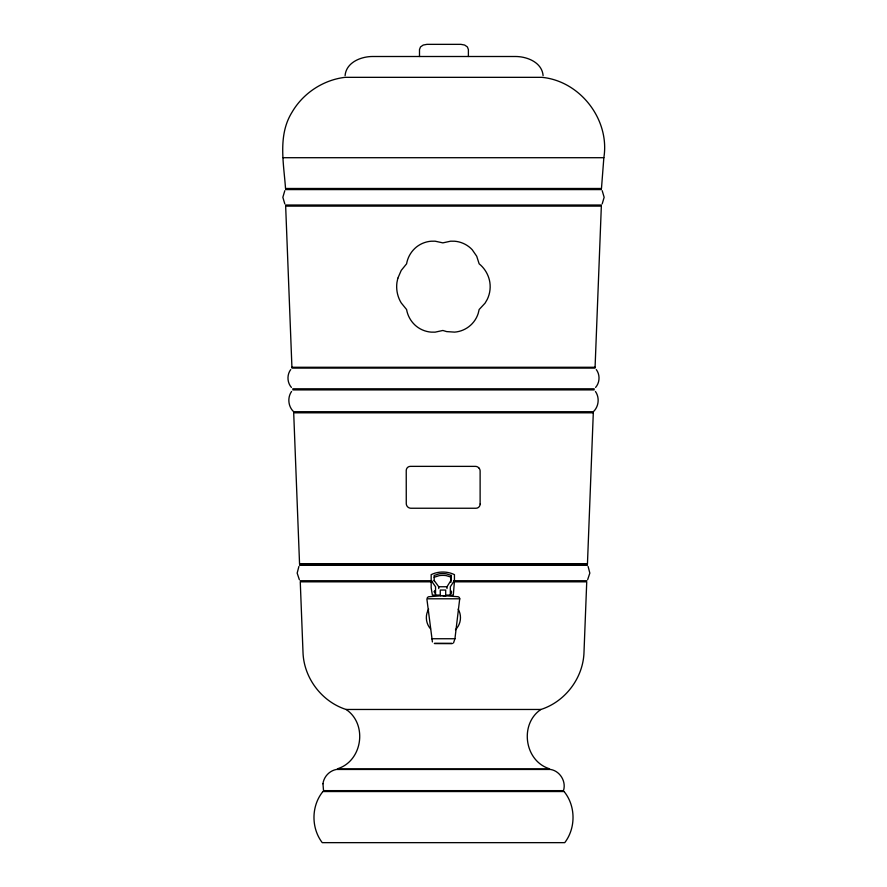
<?xml version="1.0" encoding="UTF-8"?>
<svg xmlns="http://www.w3.org/2000/svg" width="887" height="887" viewBox="0 0 887 887"><rect width="100%" height="100%" fill="white"/><g stroke="black" fill="none" stroke-linecap="round" stroke-linejoin="round"><path stroke-width="1.33" d="M595.088 366.996L601.342 206.117L285.658 206.117L291.912 366.996M603.847 157.709C610.034 119.723 580.298 81.094 542.001 77.335L344.999 77.335C323.112 79.974 302.988 93.257 291.956 112.35C277.664 135.356 283.773 163.263 285.525 188.487L601.475 188.487L603.847 157.709L283.153 157.709M434.164 581.029L434.164 575.441L439.342 573.8A9.546 3.404 0 0 1 446.194 573.8L451.372 575.441L450.918 580.486L446.993 586.75L446.993 588.558M450.918 582.293L451.372 575.441M453.501 643.008L454.942 638.74L459.71 598.792M345.087 75.606C346.185 62.478 360.787 56.58 372.374 56.502L515.713 56.502C527.31 56.58 541.99 62.445 543.099 75.606M298.886 566.46L297.167 573.113L299.329 579.632M284.794 190.705L282.853 197.302L284.794 203.888M602.206 203.888L604.147 197.302L602.206 190.705M291.557 391.489C287.244 397.587 288.175 406.623 293.652 411.712L593.348 411.712C598.825 406.623 599.756 397.587 595.443 391.489M587.671 579.632L589.833 573.113L588.114 566.46M290.714 369.58C286.811 374.78 287.111 382.552 291.413 387.431M322.558 791.98C311.193 806.35 311.149 828.114 322.247 842.65L564.753 842.65C575.851 828.114 575.807 806.35 564.442 791.98M595.587 387.431C599.889 382.552 600.189 374.78 596.286 369.58M427.279 597.572L428.643 596.74L443.4 595.643L458.158 596.74L459.521 597.572M453.867 581.828L586.739 581.828L584.001 652.222C583.258 677.823 565.318 701.672 540.915 709.467C519.505 723.792 524.239 760.115 548.598 768.475M434.164 577.249L439.342 575.608A9.546 3.404 0 0 1 446.194 575.608L451.372 577.249M338.402 768.475C362.761 760.115 367.495 723.792 346.085 709.467C321.682 701.672 303.742 677.823 302.999 652.222L300.261 581.828L431.758 581.828M443.356 595.864L445.507 595.787L442.336 595.62M285.614 189.585L601.386 189.585M285.614 205.019L601.386 205.019M291.923 367.273L595.077 367.273M291.956 368.105L595.044 368.105M292.754 388.805L594.246 388.805M292.799 389.903L594.201 389.903M299.673 564.309L587.327 564.309M299.584 564.476L587.416 564.476M299.662 565.307L587.338 565.307M300.183 580.73L431.758 580.73M453.878 580.73L586.817 580.73M434.164 580.486L438.743 586.75L446.993 586.75M440.34 595.62L441.227 595.62M445.507 595.62L446.394 595.62M459.943 598.792L426.858 598.792L432.401 641.944M431.625 638.74L454.942 638.74M346.085 709.467L540.915 709.467M337.415 768.962L549.585 768.962M322.879 791.537L564.121 791.537M443.955 595.62L445.44 595.765M443.4 595.643L445.23 595.798M480.122 504.004L480.122 471.163A4.757 4.601 -81.2 0 0 479.135 468.236M468.391 56.502L468.391 49.561L467.394 46.956L464.666 45.049L460.93 44.35L426.935 44.35L423.21 45.049L420.493 46.956L419.496 49.561L419.496 56.502M454.443 581.029L453.324 595.077L445.695 595.077L445.695 590.055L440.262 590.055L440.262 595.077L432.368 595.077L431.171 587.804L431.171 581.029M450.33 595.077L450.33 586.75L454.443 580.486L454.443 574.643C447.347 571.15 438.267 571.15 431.171 574.643L431.171 580.486L435.55 586.75L435.55 595.077M438.743 586.75L438.743 588.558M458.18 609.136A17.064 17.064 0 0 1 455.474 629.737M430.583 628.927A17.064 17.064 0 0 1 428.632 609.136M479.135 468.236A5.045 4.878 -81.2 0 0 475.321 466.374L410.415 466.362A4.258 4.113 81.2 0 0 406.235 470.498L406.268 503.528A4.657 4.502 81.2 0 0 408.12 507.264A4.934 4.779 81.2 0 0 410.991 508.24L475.887 508.251A4.269 4.136 -81.2 0 0 480.177 504.004M450.906 592.017C451.405 596.74 451.904 588.258 450.906 592.017M434.297 591.529C434.685 596.175 435.362 588.247 434.297 591.529M593.303 412.81L587.438 564.21L299.562 564.21L293.697 412.81L593.303 412.81M322.968 783.731L323.522 790.639L563.478 790.639C566.427 781.547 560.019 771.003 550.572 769.461L336.428 769.461C329.487 770.714 323.81 776.724 322.968 783.731M397.831 278.241L396.955 282.41A30.369 29.393 81.1 0 0 401.223 302.922L406.59 309.53C407.721 316.105 411.28 322.169 416.469 326.349A27.264 27.02 72.8 0 0 431.104 332.126L435.096 332.159L442.868 330.474L446.693 331.605L454.632 332.126A27.209 26.976 -72.8 0 0 472.206 323.655A26.51 25.656 -81.1 0 0 478.215 313.41L479.146 309.53L485.078 303.143L487.273 299.362A28.329 27.408 -81.1 0 0 489.846 282.31C488.704 275.092 484.834 268.406 479.146 263.816L476.718 256.243L472.194 249.702A27.508 27.264 -72.8 0 0 454.632 241.22L450.64 241.186L442.868 242.872L435.096 241.186L431.104 241.22A27.53 27.286 72.8 0 0 416.469 246.996C411.28 251.176 407.721 257.241 406.59 263.816L401.223 270.424L397.831 278.241M452.248 643.463L434.32 643.463L452.248 643.518"/></g></svg>
